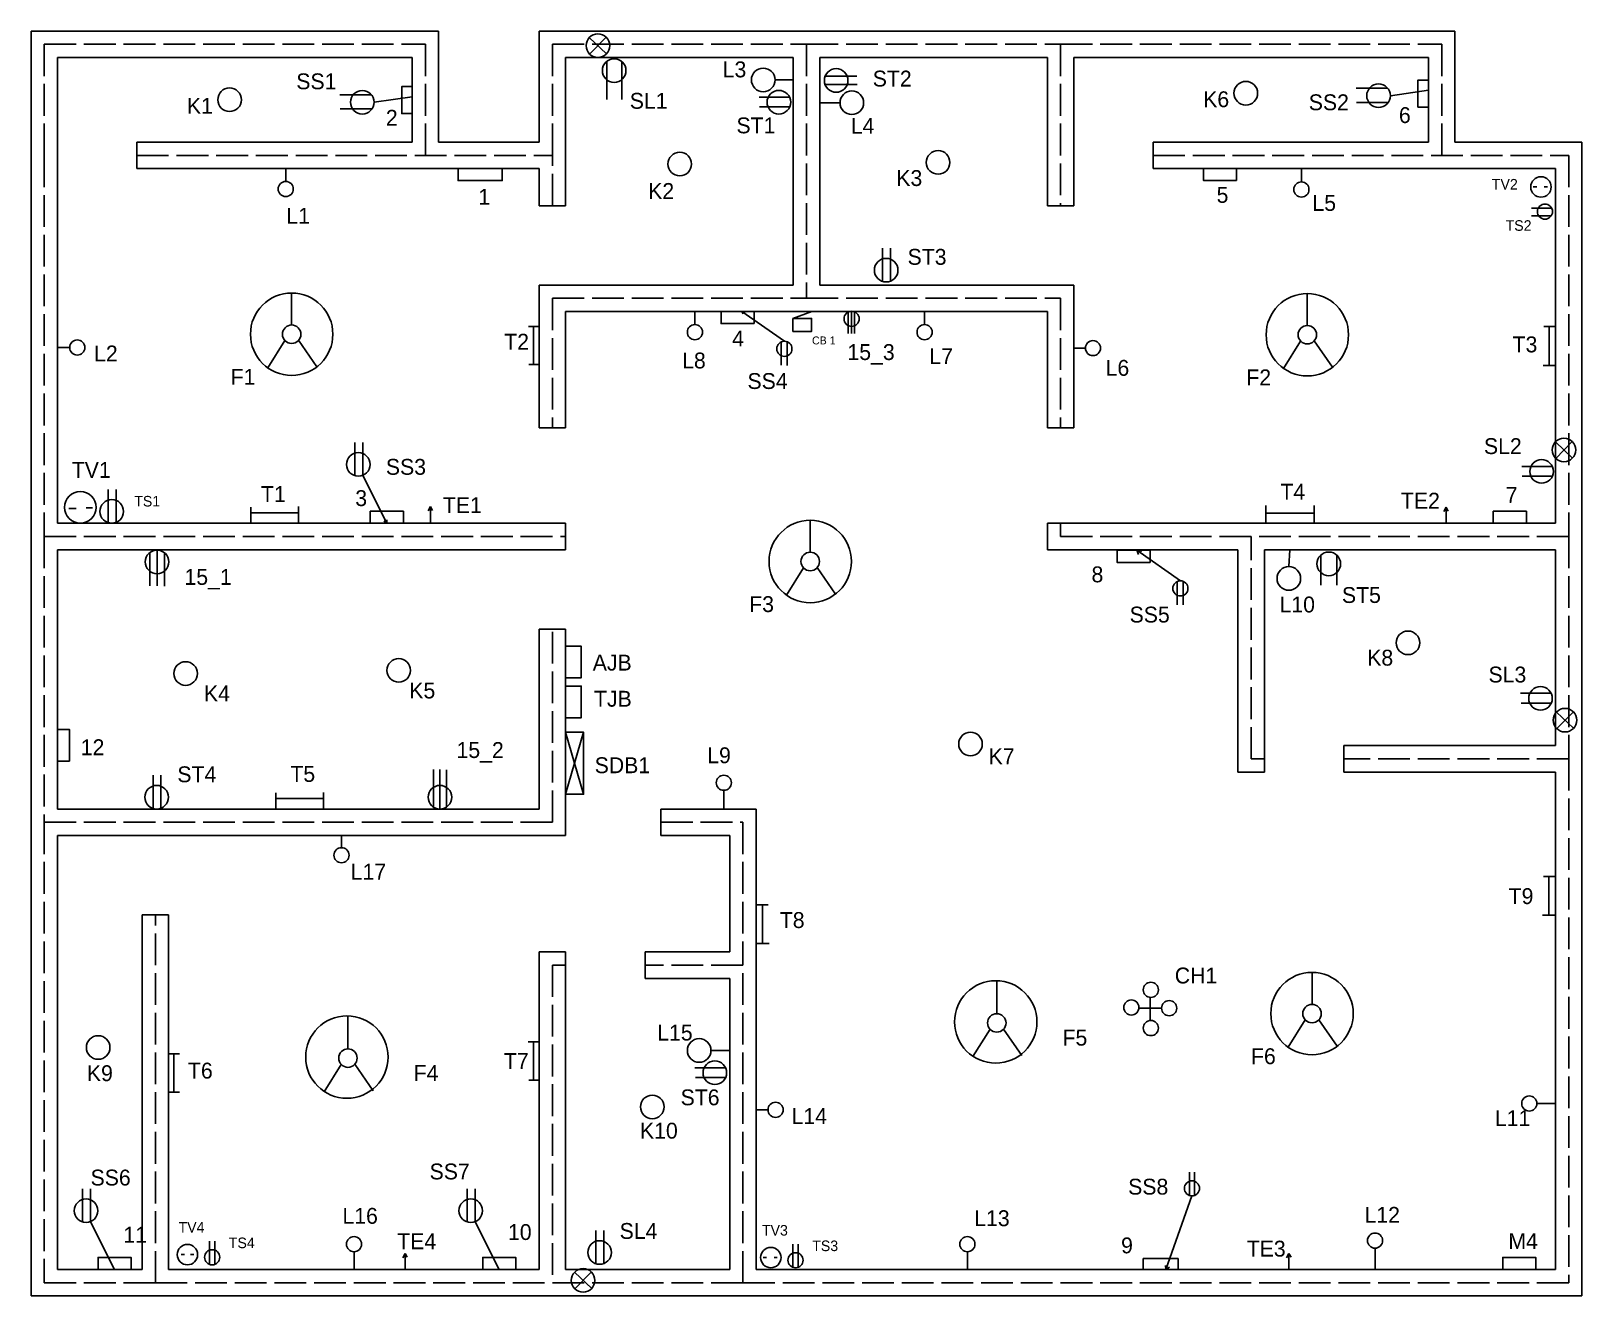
# Model space of a CAD drawing. Header units: inches. Extents: x 36 to 622, y -361 to 117.
import ezdxf

# ---------------------------------------------------------------- set-up
doc = ezdxf.new("R2010")
doc.units = ezdxf.units.IN
doc.header["$MEASUREMENT"] = 0
doc.linetypes.add('ACAD_ISO02W100', pattern=[15, 12, -3])

msp = doc.modelspace()

# ---------------------------------------------------------------- linework, layer by layer
for p, q in [((36.4, 116.57), (190.4, 116.57)), ((36.4, 69.57), (36.4, 116.57)), ((190.4, 116.57), (190.4, 74.57)), ((228.4, 74.57), (228.4, 116.57)), ((228.4, 116.57), (329.4, 116.57)), ((247.34, 114.1), (253.83, 107.97)), ((253.73, 114.2), (247.44, 107.87)), ((329.4, 116.57), (425.4, 116.57)), ((420.4, 116.57), (574.4, 116.57)), ((574.4, 116.57), (574.4, 74.57)), ((46.4, 106.57), (180.4, 106.57)), ((46.4, 74.57), (46.4, 106.57)), ((180.4, 106.57), (180.4, 74.57)), ((238.4, 69.57), (238.4, 106.57)), ((238.4, 106.57), (324.4, 106.57)), ((324.4, 106.57), (324.4, 20.57)), ((334.4, 106.57), (334.4, 20.57)), ((334.4, 106.57), (420.4, 106.57)), ((420.4, 74.57), (420.4, 106.57)), ((430.4, 106.57), (564.4, 106.57)), ((430.4, 74.57), (430.4, 106.57)), ((564.4, 106.57), (564.4, 74.57)), ((254.02, 105.16), (254.02, 90.65)), ((259.65, 105.01), (259.65, 90.65)), ((317.51, 98.1), (324.6, 98.1)), ((336.43, 96.3), (348.56, 96.3)), ((336.45, 99.52), (348.41, 99.52)), ((548.97, 94.98), (537.05, 94.98)), ((550, 92.13), (564.35, 94.18)), ((165, 92.51), (153.09, 92.51)), ((166.04, 89.66), (180.38, 91.71)), ((323.01, 91.57), (311.46, 91.57)), ((323.08, 87.92), (311.62, 87.92)), ((342.07, 89.46), (334.4, 89.46)), ((549.22, 89.61), (537.2, 89.61)), ((165.26, 87.14), (153.24, 87.14)), ((46.4, 74.57), (46.4, 61.13)), ((76.4, 74.57), (180.4, 74.57)), ((76.4, 64.57), (76.4, 74.57)), ((190.4, 74.57), (228.4, 74.57)), ((420.4, 74.57), (420.4, 50.57)), ((430.4, 74.57), (430.4, 58.87)), ((460.4, 74.57), (564.4, 74.57)), ((460.4, 64.57), (460.4, 74.57)), ((574.4, 74.57), (622.4, 74.57)), ((622.4, 74.57), (622.4, -79.43)), ((36.4, 69.57), (36.4, -79.43)), ((46.4, 64.57), (46.4, -69.43)), ((76.4, 64.57), (228.4, 64.57)), ((132.64, 59.73), (132.64, 64.57)), ((228.4, 64.57), (228.4, 50.57)), ((238.4, 50.57), (238.4, 69.57)), ((430.4, 64.57), (430.4, 50.57)), ((460.4, 64.57), (612.4, 64.57)), ((516.39, 59.54), (516.39, 64.57)), ((612.4, 64.57), (612.4, -69.43)), ((603.99, 57.69), (605.31, 57.69)), ((608.12, 57.64), (609.31, 57.64)), ((228.4, 50.57), (238.4, 50.57)), ((430.4, 50.57), (420.4, 50.57)), ((610.93, 49.68), (603.34, 49.68)), ((610.81, 46.77), (603.34, 46.77)), ((358.15, 21.95), (358.15, 34.52)), ((361.15, 22.05), (361.15, 34.52)), ((238.4, 20.57), (228.4, 20.57)), ((228.4, 20.57), (228.4, -33.43)), ((238.4, 20.57), (324.4, 20.57)), ((334.4, 20.57), (420.4, 20.57)), ((420.4, 20.57), (430.4, 20.57)), ((430.4, 20.57), (430.4, -33.43)), ((134.88, 17.56), (134.88, 5.48)), ((518.63, 17.37), (518.63, 5.29)), ((238.4, 10.57), (329.4, 10.57)), ((238.4, -33.43), (238.4, 10.57)), ((287.25, 5.65), (287.25, 10.49)), ((321.05, -0.66), (304.97, 10.58)), ((304.97, 10.58), (305.49, 9.65)), ((304.99, 10.57), (306.18, 10.36)), ((324.29, 8), (331.46, 10.57)), ((329.4, 10.57), (420.4, 10.57)), ((345.17, 10.39), (345.17, 2.22)), ((346.45, 10.7), (346.45, 2.22)), ((347.56, 10.47), (347.56, 2.22)), ((374.02, 5.65), (374.02, 10.49)), ((420.4, 10.57), (420.4, -33.43)), ((224.31, 4.96), (228.4, 4.96)), ((226.27, 4.97), (226.27, -9.58)), ((608, 4.88), (612.58, 4.88)), ((610.02, 4.78), (610.02, -9.77)), ((51.02, -3.04), (46.4, -3.04)), ((132.36, -0.41), (125.89, -10.72)), ((137.49, -0.31), (144.41, -10.31)), ((319.77, -0.97), (319.77, -9.72)), ((322.15, -0.89), (322.15, -9.79)), ((434.77, -3.24), (430.4, -3.24)), ((516.11, -0.6), (509.65, -10.91)), ((521.24, -0.51), (528.16, -10.51)), ((224.53, -9.5), (228.4, -9.5)), ((612.58, -9.77), (607.69, -9.77)), ((610.02, -9.77), (612.58, -9.77)), ((238.4, -33.43), (228.4, -33.43)), ((420.4, -33.43), (430.4, -33.43)), ((158.7, -51.45), (158.7, -38.88)), ((161.71, -51.35), (161.71, -38.88)), ((612.36, -38.68), (618.84, -44.81)), ((618.75, -38.58), (612.46, -44.91)), ((161.71, -51.35), (161.71, -51.35)), ((161.71, -51.35), (170.84, -69.43)), ((611.19, -47.95), (599.64, -47.95)), ((611.25, -51.6), (599.8, -51.6)), ((65.54, -69.21), (65.54, -56.65)), ((68.55, -69.11), (68.55, -56.65)), ((50.71, -63.8), (53.41, -63.8)), ((57.28, -63.56), (59.63, -63.56)), ((119.45, -63.29), (119.45, -69.43)), ((137.51, -69.43), (137.51, -63.11)), ((187.31, -63.16), (186.45, -64.79)), ((187.31, -63.16), (188.13, -64.62)), ((187.31, -63.16), (187.31, -69.43)), ((502.94, -62.76), (502.94, -69.43)), ((521.26, -69.43), (521.26, -62.76)), ((571.06, -63.35), (570.2, -64.98)), ((571.06, -69.43), (571.06, -63.35)), ((571.06, -63.35), (571.88, -64.81)), ((46.4, -69.43), (228.4, -69.43)), ((119.19, -65.46), (137.51, -65.46)), ((137.51, -65.46), (137.51, -69.43)), ((170.84, -69.43), (169.75, -68.63)), ((170.84, -69.43), (170.79, -68.12)), ((228.4, -69.43), (238.4, -69.43)), ((238.4, -79.43), (238.4, -69.43)), ((330.81, -68.31), (330.81, -80.4)), ((430.4, -69.43), (420.4, -69.43)), ((420.4, -69.43), (420.4, -79.43)), ((612.4, -69.43), (430.4, -69.43)), ((502.94, -65.65), (521.26, -65.65)), ((521.26, -65.65), (521.26, -69.43)), ((36.4, -74.43), (36.4, -182.43)), ((238.4, -79.43), (238.4, -74.43)), ((622.4, -74.43), (622.4, -158.43)), ((46.4, -79.43), (46.4, -177.43)), ((46.4, -79.43), (228.4, -79.43)), ((81.24, -80.54), (81.24, -93.02)), ((84.02, -79.57), (84.02, -93.02)), ((86.81, -80.55), (86.81, -93.21)), ((228.4, -79.43), (238.4, -79.43)), ((492.4, -79.43), (420.4, -79.43)), ((470.67, -91.19), (454.18, -79.65)), ((454.18, -79.65), (454.86, -81.23)), ((454.18, -79.65), (456.12, -79.93)), ((492.4, -163.43), (492.4, -79.43)), ((502.4, -153.43), (502.4, -79.43)), ((612.4, -79.43), (502.4, -79.43)), ((511.96, -79.43), (511.63, -85.82)), ((523.78, -81.43), (523.78, -92.83)), ((529.75, -81.49), (529.75, -92.83)), ((612.4, -79.43), (612.4, -153.43)), ((328.28, -86.29), (321.82, -96.59)), ((333.42, -86.19), (340.34, -96.19)), ((469.39, -91.49), (469.39, -100.24)), ((471.77, -91.41), (471.77, -100.32)), ((228.4, -177.43), (228.4, -109.43)), ((238.4, -109.43), (228.4, -109.43)), ((238.4, -187.43), (238.4, -109.43)), ((610.77, -133.7), (599.22, -133.7)), ((610.83, -137.36), (599.38, -137.36)), ((612.76, -140.78), (619.25, -146.91)), ((619.15, -140.67), (612.86, -147.01)), ((238.4, -171.86), (245.16, -148.43)), ((238.4, -148.43), (245.16, -171.86)), ((502.4, -153.43), (502.4, -163.43)), ((612.4, -153.43), (532.4, -153.43)), ((532.4, -163.43), (532.4, -153.43)), ((188.52, -176.74), (188.52, -162.46)), ((190.9, -177.43), (190.9, -162.46)), ((193.41, -176.65), (193.41, -162.64)), ((502.4, -163.43), (492.4, -163.43)), ((612.4, -163.43), (532.4, -163.43)), ((612.4, -163.43), (612.4, -351.43)), ((622.4, -158.43), (622.4, -361.43)), ((82.49, -177.21), (82.49, -164.65)), ((85.5, -177.11), (85.5, -164.65)), ((128.63, -173.46), (146.95, -173.46)), ((128.89, -171.29), (128.89, -177.43)), ((146.95, -177.43), (146.95, -171.11)), ((146.95, -173.46), (146.95, -177.43)), ((298.17, -170.35), (298.17, -177.43)), ((46.4, -177.43), (228.4, -177.43)), ((274.4, -177.43), (310.4, -177.43)), ((274.4, -187.43), (274.4, -177.43)), ((310.4, -177.43), (310.4, -236.43)), ((36.4, -182.43), (36.4, -361.43)), ((46.4, -187.43), (78.4, -187.43)), ((46.4, -187.43), (46.4, -351.43)), ((78.4, -187.43), (99.75, -187.43)), ((88.4, -187.43), (233.4, -187.43)), ((153.71, -192.02), (153.71, -187.18)), ((233.4, -187.43), (238.4, -187.43)), ((274.4, -187.43), (300.4, -187.43)), ((300.4, -187.43), (300.4, -231.43)), ((607.83, -202.88), (612.4, -202.88)), ((609.84, -202.97), (609.84, -217.53)), ((310.39, -213.56), (314.96, -213.56)), ((312.73, -213.66), (312.73, -228.21)), ((78.4, -351.43), (78.4, -217.43)), ((88.4, -217.43), (78.4, -217.43)), ((88.4, -351.43), (88.4, -217.43)), ((612.4, -217.53), (607.52, -217.53)), ((609.84, -217.53), (612.4, -217.53)), ((315.28, -228.21), (310.4, -228.21)), ((312.73, -228.21), (315.28, -228.21)), ((228.4, -231.43), (228.4, -351.43)), ((238.4, -231.43), (228.4, -231.43)), ((238.4, -231.43), (238.4, -351.43)), ((300.4, -231.43), (268.4, -231.43)), ((268.4, -231.43), (268.4, -241.43)), ((310.4, -351.43), (310.4, -236.43)), ((520.4, -239.15), (520.4, -251.23)), ((300.4, -241.43), (268.4, -241.43)), ((300.4, -351.43), (300.4, -241.43)), ((401.29, -242.67), (401.29, -254.75)), ((459.28, -252.64), (459.28, -248.58)), ((459.28, -248.58), (459.28, -257.2)), ((156.14, -255.97), (156.14, -268.06)), ((454.97, -252.64), (463.59, -252.64)), ((517.87, -257.12), (511.41, -267.43)), ((523, -257.03), (529.93, -267.03)), ((398.76, -260.64), (392.3, -270.95)), ((403.89, -260.55), (410.81, -270.55)), ((224.25, -265.42), (228.35, -265.42)), ((226.21, -265.41), (226.21, -279.96)), ((293.31, -268.65), (300.4, -268.65)), ((88.4, -269.89), (92.5, -269.89)), ((90.36, -269.87), (90.36, -284.43)), ((153.62, -273.94), (147.16, -284.25)), ((158.75, -273.85), (165.67, -283.85)), ((298.81, -275.17), (287.26, -275.17)), ((224.48, -279.89), (228.35, -279.89)), ((298.88, -278.82), (287.42, -278.82)), ((88.63, -284.35), (92.5, -284.35)), ((314.86, -291.07), (310.4, -291.07)), ((605.35, -288.7), (612.57, -288.7)), ((474.06, -323.45), (474.06, -314.7)), ((476, -323.46), (476, -314.65)), ((55.83, -333.45), (55.83, -320.88)), ((58.83, -333.35), (58.83, -320.88)), ((201.17, -333.45), (201.17, -320.88)), ((204.18, -333.35), (204.18, -320.88)), ((475.04, -323.62), (465.22, -351.43)), ((58.83, -333.35), (58.83, -333.35)), ((58.83, -333.35), (67.97, -351.43)), ((204.18, -333.35), (204.18, -333.35)), ((204.18, -333.35), (213.31, -351.43)), ((249.86, -349.24), (249.86, -336.67)), ((252.87, -349.14), (252.87, -336.67)), ((103.86, -349.49), (103.86, -340.74)), ((105.8, -349.5), (105.8, -340.69)), ((158.49, -344.63), (158.49, -351.43)), ((177.75, -345.35), (176.89, -346.98)), ((177.75, -351.43), (177.75, -345.35)), ((177.75, -345.35), (178.57, -346.81)), ((324.29, -350.61), (324.29, -341.86)), ((326.23, -350.62), (326.23, -341.81)), ((390.24, -344.63), (390.24, -351.43)), ((511.68, -345.35), (510.82, -346.98)), ((511.68, -351.43), (511.68, -345.35)), ((511.68, -345.35), (512.5, -346.81)), ((544.21, -343.36), (544.21, -351.43)), ((46.4, -351.43), (78.4, -351.43)), ((88.4, -351.43), (228.4, -351.43)), ((93.11, -345.8), (94.38, -345.8)), ((96.71, -345.8), (97.9, -345.8)), ((238.4, -351.43), (300.4, -351.43)), ((238.4, -351.43), (300.4, -351.43)), ((310.4, -351.43), (612.4, -351.43)), ((313, -346.87), (314.32, -346.87)), ((317.13, -346.92), (318.32, -346.92)), ((465.22, -351.43), (464.98, -349.88)), ((465.22, -351.43), (466.52, -350.51)), ((241.75, -352.47), (248.23, -358.6)), ((248.13, -352.36), (241.85, -358.7)), ((36.4, -361.43), (83.4, -361.43)), ((83.4, -361.43), (233.4, -361.43)), ((233.4, -361.43), (310.4, -361.43)), ((310.4, -361.43), (622.4, -361.43))]:
    msp.add_line(p, q)
at = {"linetype": 'ACAD_ISO02W100'}
for p, q in [((41.4, 69.57), (41.4, 111.57)), ((41.4, 111.57), (185.4, 111.57)), ((185.4, 111.57), (185.4, 69.57)), ((233.4, 69.57), (233.4, 111.57)), ((233.4, 111.57), (329.4, 111.57)), ((329.4, 111.57), (425.4, 111.57)), ((329.4, 111.57), (329.4, 15.57)), ((425.4, 111.57), (569.4, 111.57)), ((425.4, 111.57), (425.4, 50.57)), ((569.4, 111.57), (569.4, 69.57)), ((41.4, 69.57), (41.4, -74.43)), ((76.4, 69.57), (233.4, 69.57)), ((233.4, 50.57), (233.4, 69.57)), ((460.4, 69.57), (617.4, 69.57)), ((617.4, 69.57), (617.4, -74.43)), ((233.4, 15.57), (233.4, -33.43)), ((233.4, 15.57), (329.4, 15.57)), ((329.4, 15.57), (425.4, 15.57)), ((425.4, 15.57), (425.4, -33.43)), ((425.4, -69.43), (425.4, -74.43)), ((41.4, -74.43), (238.4, -74.43)), ((41.4, -74.43), (41.4, -182.43)), ((617.4, -74.43), (425.4, -74.43)), ((497.4, -158.43), (497.4, -74.43)), ((617.4, -74.43), (617.4, -158.43)), ((233.4, -182.43), (233.4, -109.43)), ((502.4, -158.43), (497.4, -158.43)), ((617.4, -158.43), (532.4, -158.43)), ((617.4, -158.43), (617.4, -356.43)), ((41.4, -182.43), (233.4, -182.43)), ((41.4, -182.43), (41.4, -356.43)), ((274.4, -182.43), (305.4, -182.43)), ((305.4, -182.43), (305.4, -236.43)), ((83.4, -356.43), (83.4, -217.43)), ((233.4, -236.43), (233.4, -356.43)), ((238.4, -236.43), (233.4, -236.43)), ((305.4, -236.43), (268.4, -236.43)), ((305.4, -356.43), (305.4, -236.43)), ((41.4, -356.43), (83.4, -356.43)), ((83.4, -356.43), (233.4, -356.43)), ((233.4, -356.43), (305.4, -356.43)), ((305.4, -356.43), (617.4, -356.43))]:
    msp.add_line(p, q, dxfattribs=at)
for points in [[(180.38, 95.56), (176.46, 95.56), (176.46, 85.35), (180.38, 85.35)], [(564.35, 98.03), (560.42, 98.03), (560.42, 87.82), (564.35, 87.82)], [(197.76, 64.57), (214.47, 64.57), (214.47, 60.06), (197.76, 60.06)], [(491.88, 60.12), (479.38, 60.12), (479.38, 64.67), (491.88, 64.67)], [(309.59, 6.03), (297.1, 6.03), (297.1, 10.58), (309.59, 10.58)], [(324.29, 8), (331.32, 8), (331.32, 3.09), (324.29, 3.09)], [(177.09, -69.43), (164.59, -69.43), (164.59, -64.88), (177.09, -64.88)], [(601.4, -69.43), (588.9, -69.43), (588.9, -64.88), (601.4, -64.88)], [(459.22, -84.2), (446.72, -84.2), (446.72, -79.65), (459.22, -79.65)], [(238.4, -115.88), (244.3, -115.88), (244.3, -127.84), (238.4, -127.84)], [(238.4, -130.98), (244.3, -130.98), (244.3, -142.95), (238.4, -142.95)], [(46.4, -147.35), (50.91, -147.35), (50.91, -159.27), (46.4, -159.27)], [(238.4, -148.43), (245.16, -148.43), (245.16, -171.86), (238.4, -171.86)], [(74.22, -351.43), (61.72, -351.43), (61.72, -346.88), (74.22, -346.88)], [(219.56, -351.43), (207.06, -351.43), (207.06, -346.88), (219.56, -346.88)], [(456.65, -351.43), (469.81, -351.43), (469.81, -347.32), (456.65, -347.32)], [(604.94, -351.43), (592.44, -351.43), (592.44, -346.88), (604.94, -346.88)]]:
    msp.add_lwpolyline(points, close=True)
for centre, radius in [((250.59, 111.04), 4.46), ((256.74, 101.63), 4.46), ((313.05, 98.1), 4.46), ((340.6, 97.89), 4.46), ((111.42, 90.6), 4.46), ((161.57, 89.66), 4.46), ((318.97, 89.67), 4.46), ((346.53, 89.46), 4.46), ((495.38, 93.07), 4.46), ((545.54, 92.13), 4.46), ((281.51, 66.31), 4.46), ((379.12, 66.92), 4.46), ((132.64, 56.87), 2.86), ((516.39, 56.68), 2.86), ((606.91, 57.64), 3.85), ((608.41, 48.33), 2.86), ((359.51, 26.2), 4.46), ((134.88, 2), 15.57), ((518.63, 1.8), 15.57), ((346.45, 7.83), 2.86), ((134.88, 2), 3.49), ((287.25, 2.79), 2.86), ((374.02, 2.79), 2.86), ((518.63, 1.8), 3.49), ((53.88, -3.04), 2.86), ((321.05, -3.52), 2.86), ((437.64, -3.24), 2.86), ((615.6, -41.74), 4.46), ((160.06, -47.2), 4.46), ((607.15, -49.85), 4.46), ((55.06, -63.44), 5.98), ((66.91, -64.96), 4.46), ((330.81, -83.88), 15.57), ((84.02, -84.03), 4.46), ((330.81, -83.88), 3.49), ((526.73, -84.78), 4.46), ((511.63, -90.29), 4.46), ((470.67, -94.05), 2.86), ((556.65, -114.61), 4.46), ((94.81, -126.22), 4.46), ((175.33, -125.02), 4.46), ((606.73, -135.61), 4.46), ((616, -143.84), 4.46), ((391.36, -152.85), 4.46), ((83.86, -172.96), 4.46), ((190.9, -172.96), 4.46), ((298.17, -167.49), 2.86), ((153.71, -194.88), 2.86), ((520.4, -254.72), 15.57), ((400.9, -257.85), 15.57), ((459.51, -245.74), 2.86), ((452.14, -252.4), 2.86), ((466.45, -252.68), 2.86), ((520.4, -254.72), 3.49), ((155.75, -271.15), 15.57), ((401.29, -258.24), 3.49), ((459.51, -260.19), 2.86), ((61.76, -267.53), 4.46), ((156.14, -271.54), 3.49), ((288.85, -268.65), 4.46), ((294.77, -277.07), 4.46), ((271.14, -289.98), 4.46), ((602.49, -288.7), 2.86), ((317.72, -291.07), 2.86), ((475.04, -320.76), 2.86), ((57.19, -329.2), 4.46), ((202.54, -329.2), 4.46), ((158.44, -341.85), 2.86), ((390.18, -341.85), 2.86), ((544.21, -340.5), 2.86), ((95.5, -345.8), 3.85), ((104.85, -346.8), 2.86), ((251.22, -344.99), 4.46), ((315.92, -346.92), 3.85), ((325.27, -347.92), 2.86), ((244.99, -355.53), 4.46)]:
    msp.add_circle(centre, radius)

# ---------------------------------------------------------------- texts
at = {"attachment_point": 1}
for s, insert, char_height, width in [('SS1', (136.63, 100.56), 6, 17.3261), ('L3', (297.73, 105.07), 6, 17.3261), ('ST2', (354.43, 101.6), 6, 17.3261), ('K6', (479.28, 93.78), 6, 17.3261), ('K1', (95.31, 91.31), 6, 17.3261), ('SL1', (262.63, 93.19), 6, 17.3261), ('SS2', (519.17, 92.64), 6, 17.3261), ('2', (170.48, 86.78), 6, 17.3261), ('ST1', (302.94, 83.91), 6, 17.3261), ('L4', (346.13, 83.76), 6, 17.3261), ('6', (553.23, 87.8), 6, 17.3261), ('K2', (269.58, 59.12), 6, 17.3261), ('K3', (363.33, 64.01), 6, 17.3261), ('TV2', (588.34, 60.66), 4, 17.3261), ('1', (205.44, 56.93), 6, 17.3261), ('5', (484.35, 57.65), 6, 17.3261), ('L5', (520.55, 54.6), 6, 17.3261), ('L1', (132.88, 49.75), 6, 17.3261), ('TS2', (593.53, 45.08), 4, 17.3261), ('ST3', (367.59, 34.24), 6, 17.3261), ('T2', (215.19, 2.17), 6, 17.3261), ('4', (301.32, 3.38), 6, 17.3261), ('CB 1', (331.48, 1.15), 3, 20.6868), ('T3', (596.17, 1.15), 6, 17.3261), ('L2', (60.23, -2.28), 6, 17.3261), ('L8', (282.41, -4.93), 6, 17.3261), ('15_3', (344.87, -1.75), 6, 17.3261), ('L7', (375.83, -3.3), 6, 17.3261), ('F1', (111.82, -11.12), 6, 17.3261), ('L6', (442.42, -7.71), 6, 17.3261), ('F2', (495.58, -11.31), 6, 17.3261), ('SS4', (307.1, -12.69), 6, 17.3261), ('SL2', (585.36, -37.29), 6, 17.3261), ('TV1', (51.79, -46.28), 6, 17.3261), ('SS3', (170.48, -45.12), 6, 17.3261), ('T1', (123.3, -55.41), 6, 17.3261), ('3', (158.92, -56.94), 6, 17.3261), ('T4', (508.44, -54.51), 6, 17.3261), ('TE2', (554, -57.9), 6, 17.3261), ('7', (593.59, -55.75), 6, 17.3261), ('TS1', (75.39, -59.1), 4, 17.3261), ('TE1', (192.01, -59.58), 6, 17.3261), ('15_1', (94.38, -86.71), 6, 17.3261), ('8', (437.09, -85.75), 6, 17.3261), ('ST5', (531.7, -93.55), 6, 17.3261), ('F3', (307.75, -96.99), 6, 17.3261), ('L10', (508.12, -97.13), 6, 17.3261), ('SS5', (451.48, -100.94), 6, 17.3261), ('K8', (541.26, -117.23), 6, 17.3261), ('AJB', (248.64, -119.09), 6, 17.3261), ('SL3', (587.08, -123.6), 6, 17.3261), ('K4', (101.74, -130.74), 6, 17.3261), ('K5', (179.32, -129.62), 6, 17.3261), ('TJB', (249.12, -132.75), 6, 17.3261), ('12', (55.2, -151.07), 6, 17.3261), ('15_2', (197.17, -152.13), 6, 17.3261), ('SDB1', (249.37, -157.87), 6, 17.3261), ('L9', (291.89, -154.11), 6, 17.3261), ('K7', (398.2, -154.49), 6, 17.3261), ('ST4', (91.69, -161.3), 6, 17.3261), ('T5', (134.39, -161.17), 6, 17.3261), ('L17', (157.19, -198.09), 6, 17.3261), ('T9', (594.69, -207.33), 6, 17.3261), ('T8', (319.31, -216.38), 6, 17.3261), ('CH1', (468.55, -237.33), 6, 17.3261), ('L15', (273, -258.91), 6, 17.3261), ('F5', (426.13, -260.82), 6, 17.3261), ('F6', (497.34, -267.83), 6, 17.3261), ('K9', (57.51, -274.24), 6, 17.3261), ('T6', (95.7, -273.27), 6, 17.3261), ('F4', (180.99, -274.13), 6, 17.3261), ('T7', (215.06, -269.65), 6, 17.3261), ('ST6', (281.83, -283.37), 6, 17.3261), ('L14', (323.76, -290.45), 6, 17.3261), ('L11', (589.5, -291.24), 6, 17.3261), ('K10', (266.48, -295.96), 6, 17.3261), ('SS6', (58.9, -313.68), 6, 17.3261), ('SS7', (187, -311.38), 6, 17.3261), ('SS8', (450.93, -317.12), 6, 17.3261), ('L16', (154.06, -328.15), 6, 17.3261), ('L12', (540.24, -327.77), 6, 17.3261), ('TV4', (92.13, -333.48), 4, 17.3261), ('SL4', (258.79, -333.86), 6, 17.3261), ('L13', (392.78, -329.04), 6, 17.3261), ('11', (71.29, -335.27), 6, 17.3261), ('TS4', (111.12, -339.35), 4, 17.3261), ('TE4', (174.77, -337.76), 6, 17.3261), ('10', (216.61, -334.27), 6, 17.3261), ('TV3', (312.55, -334.6), 4, 17.3261), ('9', (448.26, -339.31), 6, 17.3261), ('M4', (594.58, -337.71), 6, 17.3261), ('TS3', (331.55, -340.47), 4, 17.3261), ('TE3', (495.73, -340.54), 6, 17.3261)]:
    msp.add_mtext(s, dxfattribs=dict(at, insert=insert, char_height=char_height, width=width))

doc.saveas('drawing.dxf')
